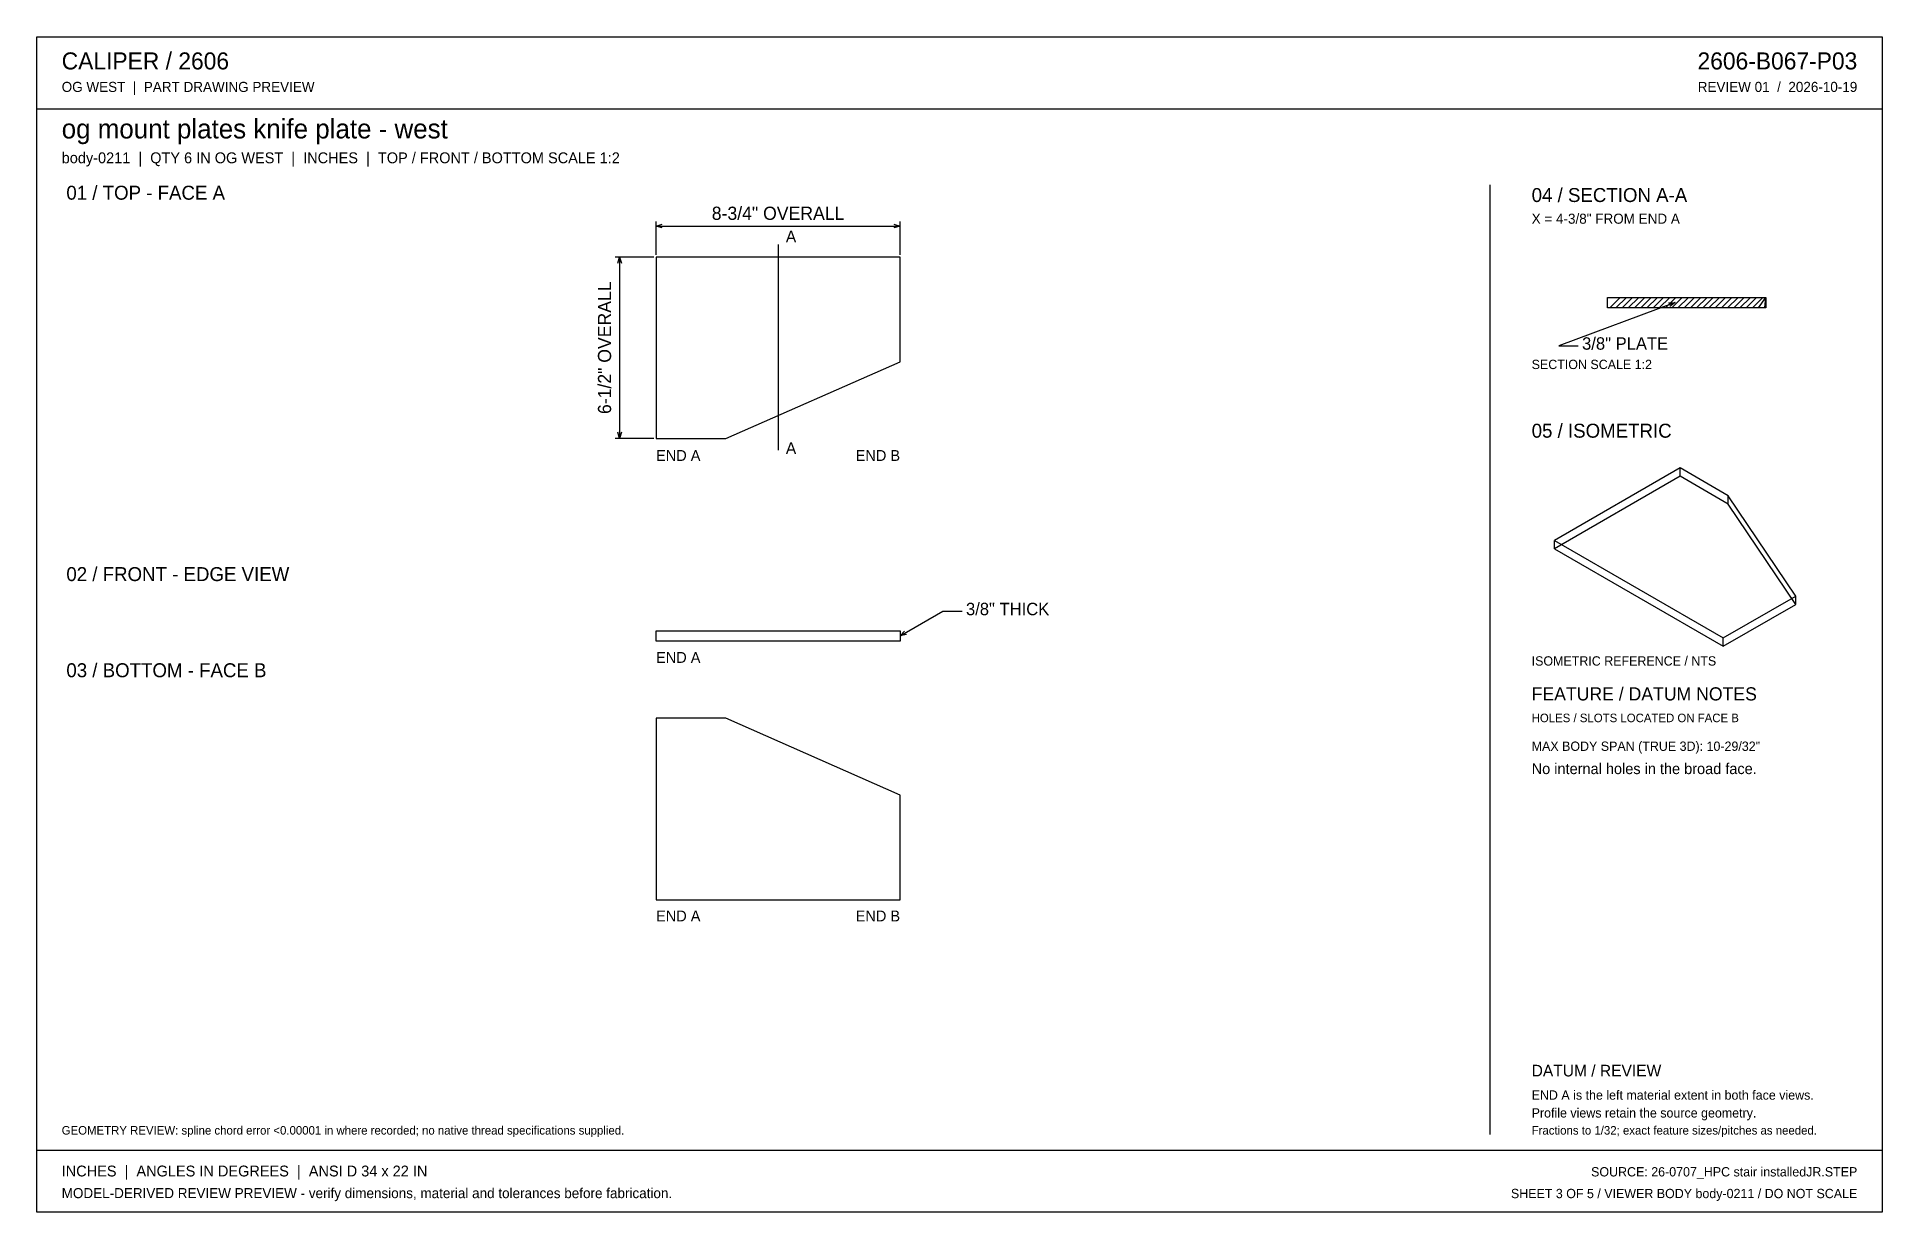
# Model space of a CAD drawing. Header units: inches. Extents: x 0.9 to 67.1, y 0.9 to 43.1.
import ezdxf
from ezdxf.enums import TextEntityAlignment as Align

# ---------------------------------------------------------------- set-up
doc = ezdxf.new("R2010")
doc.units = ezdxf.units.IN
doc.header["$MEASUREMENT"] = 0

msp = doc.modelspace()

# ---------------------------------------------------------------- linework, layer by layer
at = {"layer": 'ANNOTATION'}
for p, q in [((23.129, 35.25), (23.129, 36.444)), ((31.871, 35.25), (31.871, 36.444)), ((23.129, 36.278), (23.352, 36.347)), ((23.129, 36.278), (31.871, 36.278)), ((23.352, 36.208), (23.129, 36.278)), ((31.648, 36.347), (31.871, 36.278)), ((31.871, 36.278), (31.648, 36.208)), ((23.046, 35.167), (21.657, 35.167)), ((21.754, 34.944), (21.824, 35.167)), ((21.824, 35.167), (21.824, 28.667)), ((21.824, 35.167), (21.893, 34.944)), ((27.5, 35.611), (27.5, 28.25)), ((59.639, 33.535), (55.472, 31.986)), ((59.406, 33.522), (59.639, 33.535)), ((59.639, 33.535), (59.455, 33.392)), ((55.472, 31.986), (56.167, 31.986)), ((23.046, 28.667), (21.657, 28.667)), ((21.824, 28.667), (21.754, 28.889)), ((21.893, 28.889), (21.824, 28.667)), ((31.871, 21.59), (33.398, 22.472)), ((33.398, 22.472), (34.093, 22.472)), ((31.871, 21.59), (32.028, 21.762)), ((32.098, 21.641), (31.871, 21.59))]:
    msp.add_line(p, q, dxfattribs=at)
at = {"layer": 'OUTLINE'}
for p, q in [((0.944, 43.056), (67.056, 43.056)), ((0.944, 0.944), (0.944, 43.056)), ((67.056, 43.056), (67.056, 0.944)), ((0.944, 40.472), (67.056, 40.472)), ((53, 37.75), (53, 3.722)), ((31.871, 35.167), (23.129, 35.167)), ((23.129, 35.167), (23.129, 28.667)), ((31.871, 31.417), (31.871, 35.167)), ((57.213, 33.722), (62.889, 33.722)), ((57.213, 33.347), (57.213, 33.722)), ((57.296, 33.347), (57.671, 33.722)), ((57.519, 33.347), (57.894, 33.722)), ((57.741, 33.347), (58.116, 33.722)), ((57.963, 33.347), (58.338, 33.722)), ((58.185, 33.347), (58.56, 33.722)), ((58.408, 33.347), (58.783, 33.722)), ((58.63, 33.347), (59.005, 33.722)), ((58.852, 33.347), (59.227, 33.722)), ((59.074, 33.347), (59.449, 33.722)), ((59.296, 33.347), (59.671, 33.722)), ((59.519, 33.347), (59.894, 33.722)), ((59.741, 33.347), (60.116, 33.722)), ((59.963, 33.347), (60.338, 33.722)), ((60.185, 33.347), (60.56, 33.722)), ((60.408, 33.347), (60.783, 33.722)), ((60.63, 33.347), (61.005, 33.722)), ((60.852, 33.347), (61.227, 33.722)), ((61.074, 33.347), (61.449, 33.722)), ((61.296, 33.347), (61.671, 33.722)), ((61.519, 33.347), (61.894, 33.722)), ((61.741, 33.347), (62.116, 33.722)), ((61.963, 33.347), (62.338, 33.722)), ((62.185, 33.347), (62.56, 33.722)), ((62.408, 33.347), (62.783, 33.722)), ((62.63, 33.347), (62.889, 33.722)), ((62.852, 33.347), (62.889, 33.722)), ((62.889, 33.722), (62.889, 33.347)), ((62.889, 33.347), (57.213, 33.347)), ((25.629, 28.667), (31.871, 31.417)), ((23.129, 28.667), (25.629, 28.667)), ((59.815, 27.611), (55.317, 25.014)), ((59.815, 27.311), (55.317, 24.715)), ((61.545, 26.612), (59.815, 27.611)), ((59.815, 27.311), (59.815, 27.611)), ((61.545, 26.313), (59.815, 27.311)), ((61.545, 26.313), (61.545, 26.612)), ((63.961, 23.02), (61.545, 26.612)), ((63.961, 22.72), (61.545, 26.313)), ((55.317, 25.014), (61.366, 21.522)), ((55.317, 24.715), (55.317, 25.014)), ((55.317, 24.715), (61.366, 21.222)), ((61.366, 21.522), (63.961, 23.02)), ((61.366, 21.222), (63.961, 22.72)), ((63.961, 22.72), (63.961, 23.02)), ((23.129, 21.778), (31.871, 21.778)), ((23.129, 21.403), (23.129, 21.778)), ((31.871, 21.403), (23.129, 21.403)), ((31.871, 21.778), (31.871, 21.403)), ((61.366, 21.222), (61.366, 21.522)), ((25.629, 18.639), (23.129, 18.639)), ((23.129, 18.639), (23.129, 12.139)), ((31.871, 15.889), (25.629, 18.639)), ((31.871, 12.139), (31.871, 15.889)), ((23.129, 12.139), (31.871, 12.139)), ((0.944, 3.167), (67.056, 3.167)), ((67.056, 0.944), (0.944, 0.944))]:
    msp.add_line(p, q, dxfattribs=at)

# ---------------------------------------------------------------- texts
at = {"layer": 'ANNOTATION'}
for s, height, p in [('CALIPER / 2606', 0.61111, (1.833, 41.889)), ('OG WEST  |  PART DRAWING PREVIEW', 0.36111, (1.833, 41.083)), ('og mount plates knife plate - west', 0.69444, (1.833, 39.417)), ('body-0211  |  QTY 6 IN OG WEST  |  INCHES  |  TOP / FRONT / BOTTOM SCALE 1:2', 0.38889, (1.833, 38.528)), ('01 / TOP - FACE A', 0.5, (2, 37.222)), ('04 / SECTION A-A', 0.5, (54.5, 37.139)), ('X = 4-3/8" FROM END A', 0.36111, (54.5, 36.361)), ('A', 0.417, (27.778, 35.694)), ('3/8" PLATE', 0.4444, (56.306, 31.847)), ('SECTION SCALE 1:2', 0.33333, (54.5, 31.153)), ('05 / ISOMETRIC', 0.5, (54.5, 28.694)), ('A', 0.417, (27.778, 28.111)), ('END A', 0.3889, (23.129, 27.861)), ('02 / FRONT - EDGE VIEW', 0.5, (2, 23.556)), ('3/8" THICK', 0.4444, (34.232, 22.333)), ('03 / BOTTOM - FACE B', 0.5, (2, 20.111)), ('END A', 0.3889, (23.129, 20.625)), ('ISOMETRIC REFERENCE / NTS', 0.33333, (54.5, 20.528)), ('FEATURE / DATUM NOTES', 0.47222, (54.5, 19.278)), ('HOLES / SLOTS LOCATED ON FACE B', 0.30556, (54.5, 18.5)), ('MAX BODY SPAN (TRUE 3D): 10-29/32"', 0.33333, (54.5, 17.472)), ('No internal holes in the broad face.', 0.38889, (54.5, 16.639)), ('END A', 0.3889, (23.129, 11.361)), ('DATUM / REVIEW', 0.41667, (54.5, 5.806)), ('END A is the left material extent in both face views.', 0.33333, (54.5, 4.972)), ('Profile views retain the source geometry.', 0.33333, (54.5, 4.333)), ('GEOMETRY REVIEW: spline chord error <0.00001 in where recorded; no native thread specifications supplied.', 0.305556, (1.833, 3.722)), ('Fractions to 1/32; exact feature sizes/pitches as needed.', 0.30556, (54.5, 3.722)), ('INCHES  |  ANGLES IN DEGREES  |  ANSI D 34 x 22 IN', 0.38889, (1.833, 2.222)), ('MODEL-DERIVED REVIEW PREVIEW - verify dimensions, material and tolerances before fabrication.', 0.36111, (1.833, 1.444))]:
    msp.add_text(s, height=height, dxfattribs=at).set_placement(p)
for s, height, p in [('2606-B067-P03', 0.61111, (66.167, 41.889)), ('REVIEW 01  /  2026-10-19', 0.36111, (66.167, 41.083)), ('END B', 0.3889, (31.871, 27.861)), ('END B', 0.3889, (31.871, 11.361)), ('SOURCE: 26-0707_HPC stair installedJR.STEP', 0.33333, (66.167, 2.222)), ('SHEET 3 OF 5 / VIEWER BODY body-0211 / DO NOT SCALE', 0.33333, (66.167, 1.444))]:
    msp.add_text(s, height=height, dxfattribs=at).set_placement(p, align=Align.RIGHT)
msp.add_text('8-3/4" OVERALL', height=0.47222, dxfattribs=at).set_placement((27.5, 36.5), align=Align.CENTER)
msp.add_text('6-1/2" OVERALL', height=0.47222, rotation=90, dxfattribs=at).set_placement((21.518, 31.917), align=Align.CENTER)

doc.saveas('drawing.dxf')
